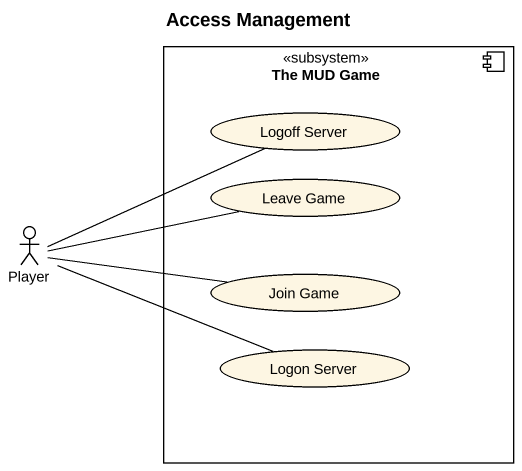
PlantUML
@startuml
title Access Management
component "The MUD Game" as The_MUD_Game <<subsystem>> {
  usecase "Logoff Server" as Logoff_Server
  usecase "Leave Game" as Leave_Game
  usecase "Join Game" as Join_Game
  usecase "Logon Server" as Logon_Server
}
actor Player
Player -right- Logoff_Server
Player -right- Leave_Game
Player -right- Join_Game
Player -right- Logon_Server
@enduml
